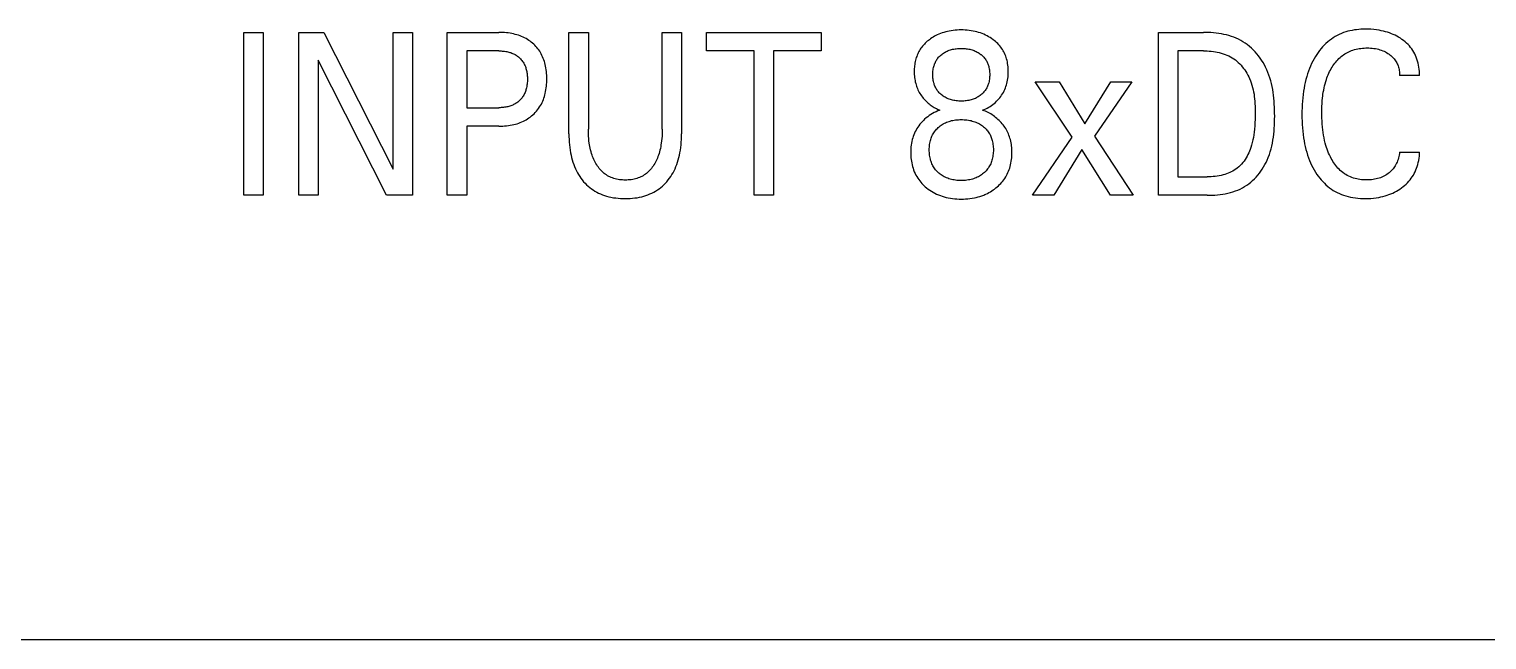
# Model space of a CAD drawing. Extents: x 0 to 420, y 0 to 297.
# Drawn here: x 115.29 to 134.96, y 230.53 to 238.77 of the extents above; entities that cross this region are included whole.
import ezdxf

# ---------------------------------------------------------------- set-up
doc = ezdxf.new("R2010")
doc.units = 0
doc.header["$LTSCALE"] = 23.1
doc.layers.add('10000_FRONT', color=7, linetype='CONTINUOUS')

msp = doc.modelspace()

# ---------------------------------------------------------------- linework, layer by layer
at = {"layer": '10000_FRONT', "color": 7, "linetype": 'CONTINUOUS'}
for p, q in [((118.189, 236.526), (118.189, 238.726)), ((118.189, 238.726), (118.45, 238.726)), ((118.45, 238.726), (118.45, 236.526)), ((118.93, 236.526), (118.93, 238.726)), ((118.93, 238.726), (119.271, 238.726)), ((119.271, 238.726), (120.206, 236.881)), ((120.206, 236.881), (120.206, 238.726)), ((120.206, 238.726), (120.466, 238.726)), ((120.466, 238.726), (120.466, 236.526)), ((120.935, 236.526), (120.935, 238.726)), ((120.935, 238.726), (121.631, 238.726)), ((122.577, 237.355), (122.577, 238.726)), ((122.577, 238.726), (122.839, 238.726)), ((122.839, 238.726), (122.839, 237.421)), ((123.836, 237.421), (123.836, 238.726)), ((123.836, 238.726), (124.096, 238.726)), ((124.096, 238.726), (124.096, 237.355)), ((124.434, 238.476), (124.434, 238.726)), ((124.434, 238.726), (125.979, 238.726)), ((125.979, 238.726), (125.979, 238.476)), ((130.531, 236.526), (130.531, 238.726)), ((130.531, 238.726), (131.138, 238.726)), ((121.197, 238.476), (121.197, 237.709)), ((121.631, 238.476), (121.197, 238.476)), ((125.075, 238.476), (124.434, 238.476)), ((125.075, 236.526), (125.075, 238.476)), ((125.337, 238.476), (125.337, 236.526)), ((125.979, 238.476), (125.337, 238.476)), ((130.793, 238.476), (130.793, 236.775)), ((131.138, 238.476), (130.793, 238.476)), ((119.191, 238.35), (119.191, 236.526)), ((120.115, 236.526), (119.191, 238.35)), ((129.37, 237.31), (128.869, 238.058)), ((128.869, 238.058), (129.192, 238.058)), ((129.192, 238.058), (129.538, 237.492)), ((129.538, 237.492), (129.89, 238.058)), ((130.172, 238.058), (129.671, 237.324)), ((129.89, 238.058), (130.172, 238.058)), ((134.055, 238.142), (133.787, 238.142)), ((121.197, 237.709), (121.631, 237.709)), ((121.197, 237.459), (121.197, 236.526)), ((121.631, 237.459), (121.197, 237.459)), ((128.833, 236.526), (129.37, 237.31)), ((129.671, 237.324), (130.193, 236.526)), ((129.5, 237.146), (129.12, 236.526)), ((129.883, 236.526), (129.5, 237.146)), ((133.787, 237.109), (134.055, 237.109)), ((130.793, 236.775), (131.19, 236.775)), ((118.45, 236.526), (118.189, 236.526)), ((119.191, 236.526), (118.93, 236.526)), ((120.466, 236.526), (120.115, 236.526)), ((121.197, 236.526), (120.935, 236.526)), ((125.337, 236.526), (125.075, 236.526)), ((129.12, 236.526), (128.833, 236.526)), ((130.193, 236.526), (129.883, 236.526)), ((131.189, 236.526), (130.531, 236.526)), ((194.189, 230.526), (89.189, 230.526))]:
    msp.add_line(p, q, dxfattribs=at)
for points in [[(121.631, 237.459), (121.657, 237.46), (121.683, 237.461), (121.708, 237.462), (121.734, 237.465), (121.759, 237.468), (121.785, 237.472), (121.81, 237.476), (121.832, 237.481), (121.855, 237.487), (121.877, 237.493), (121.899, 237.5), (121.92, 237.508), (121.941, 237.517), (121.962, 237.527), (121.982, 237.537), (122.001, 237.547), (122.019, 237.558), (122.037, 237.57), (122.055, 237.583), (122.072, 237.597), (122.088, 237.611), (122.106, 237.627), (122.123, 237.644), (122.139, 237.662), (122.154, 237.68), (122.168, 237.699), (122.181, 237.719), (122.194, 237.739), (122.205, 237.758), (122.214, 237.778), (122.223, 237.798), (122.232, 237.818), (122.239, 237.839), (122.246, 237.859), (122.252, 237.881), (122.257, 237.902), (122.262, 237.926), (122.267, 237.95), (122.271, 237.975), (122.273, 238), (122.276, 238.024), (122.277, 238.049), (122.278, 238.074), (122.278, 238.099), (122.278, 238.123), (122.277, 238.148), (122.276, 238.172), (122.273, 238.196), (122.27, 238.221), (122.267, 238.245), (122.262, 238.269), (122.257, 238.293), (122.251, 238.314), (122.245, 238.334), (122.238, 238.355), (122.231, 238.375), (122.222, 238.395), (122.213, 238.415), (122.203, 238.434), (122.193, 238.453), (122.182, 238.47), (122.17, 238.488), (122.157, 238.504), (122.144, 238.52), (122.131, 238.536), (122.116, 238.551), (122.101, 238.565), (122.086, 238.579), (122.069, 238.593), (122.052, 238.606), (122.034, 238.618), (122.016, 238.63), (121.998, 238.641), (121.979, 238.651), (121.959, 238.66), (121.938, 238.67), (121.917, 238.678), (121.896, 238.686), (121.874, 238.693), (121.852, 238.699), (121.83, 238.704), (121.808, 238.709), (121.783, 238.714), (121.758, 238.718), (121.733, 238.721), (121.707, 238.723), (121.682, 238.724), (121.657, 238.725), (121.631, 238.726)], [(127.567, 238.7), (127.548, 238.692), (127.529, 238.682), (127.511, 238.673), (127.493, 238.662), (127.475, 238.651), (127.458, 238.64), (127.441, 238.627), (127.427, 238.616), (127.413, 238.605), (127.399, 238.593), (127.386, 238.58), (127.373, 238.567), (127.361, 238.554), (127.349, 238.54), (127.338, 238.526), (127.327, 238.512), (127.317, 238.497), (127.308, 238.482), (127.299, 238.466), (127.291, 238.451), (127.284, 238.435), (127.277, 238.418), (127.27, 238.402), (127.264, 238.385), (127.259, 238.368), (127.254, 238.35), (127.25, 238.331), (127.246, 238.312), (127.243, 238.293), (127.24, 238.274), (127.239, 238.255), (127.237, 238.236), (127.236, 238.216), (127.236, 238.197), (127.237, 238.177), (127.237, 238.157), (127.239, 238.136), (127.241, 238.116), (127.244, 238.096), (127.247, 238.077), (127.251, 238.057), (127.256, 238.037), (127.261, 238.019), (127.266, 238.001), (127.273, 237.984), (127.28, 237.966), (127.287, 237.949), (127.296, 237.932), (127.305, 237.915), (127.314, 237.899), (127.324, 237.883), (127.335, 237.867), (127.347, 237.852), (127.358, 237.837), (127.371, 237.823), (127.384, 237.809), (127.397, 237.795), (127.411, 237.782), (127.424, 237.771), (127.437, 237.76), (127.451, 237.749), (127.465, 237.739), (127.478, 237.73), (127.493, 237.721), (127.507, 237.712), (127.522, 237.704), (127.536, 237.696), (127.551, 237.689), (127.567, 237.682), (127.582, 237.676)], [(128.16, 237.675), (128.181, 237.683), (128.201, 237.693), (128.221, 237.703), (128.241, 237.714), (128.26, 237.726), (128.278, 237.738), (128.296, 237.752), (128.314, 237.766), (128.331, 237.781), (128.347, 237.796), (128.362, 237.811), (128.377, 237.827), (128.391, 237.844), (128.404, 237.861), (128.416, 237.879), (128.428, 237.898), (128.439, 237.916), (128.449, 237.935), (128.458, 237.955), (128.466, 237.975), (128.474, 237.995), (128.481, 238.016), (128.486, 238.036), (128.492, 238.059), (128.496, 238.082), (128.5, 238.104), (128.503, 238.127), (128.504, 238.151), (128.506, 238.174), (128.506, 238.197), (128.506, 238.219), (128.505, 238.24), (128.503, 238.262), (128.501, 238.283), (128.497, 238.305), (128.494, 238.326), (128.489, 238.347), (128.483, 238.368), (128.477, 238.387), (128.471, 238.406), (128.463, 238.424), (128.455, 238.443), (128.446, 238.461), (128.436, 238.478), (128.426, 238.495), (128.415, 238.512), (128.403, 238.528), (128.39, 238.544), (128.377, 238.559), (128.363, 238.574), (128.348, 238.588), (128.333, 238.602), (128.317, 238.615), (128.301, 238.627), (128.281, 238.642), (128.261, 238.655), (128.24, 238.667), (128.219, 238.679), (128.198, 238.69), (128.176, 238.7), (128.152, 238.71), (128.129, 238.718), (128.105, 238.726), (128.081, 238.733), (128.057, 238.739), (128.032, 238.744), (128.006, 238.748), (127.979, 238.752), (127.952, 238.755), (127.925, 238.757), (127.898, 238.758), (127.871, 238.758), (127.844, 238.758), (127.817, 238.757), (127.79, 238.755), (127.763, 238.752), (127.737, 238.748), (127.71, 238.744), (127.685, 238.739), (127.661, 238.733), (127.637, 238.726), (127.613, 238.718), (127.59, 238.71), (127.567, 238.7)], [(131.189, 236.526), (131.224, 236.526), (131.259, 236.527), (131.294, 236.529), (131.329, 236.532), (131.364, 236.536), (131.399, 236.541), (131.434, 236.548), (131.469, 236.555), (131.503, 236.563), (131.537, 236.573), (131.57, 236.585), (131.602, 236.597), (131.634, 236.611), (131.665, 236.627), (131.695, 236.644), (131.724, 236.662), (131.751, 236.682), (131.777, 236.703), (131.803, 236.725), (131.827, 236.749), (131.851, 236.773), (131.873, 236.799), (131.895, 236.825), (131.915, 236.853), (131.934, 236.881), (131.952, 236.91), (131.969, 236.94), (131.985, 236.97), (131.999, 237), (132.015, 237.037), (132.029, 237.075), (132.042, 237.113), (132.053, 237.152), (132.063, 237.191), (132.071, 237.23), (132.078, 237.27), (132.084, 237.309), (132.089, 237.35), (132.093, 237.39), (132.096, 237.43), (132.098, 237.471), (132.099, 237.512), (132.1, 237.553), (132.101, 237.594), (132.1, 237.634), (132.1, 237.675), (132.098, 237.715), (132.096, 237.756), (132.094, 237.796), (132.09, 237.836), (132.086, 237.876), (132.08, 237.916), (132.074, 237.955), (132.066, 237.995), (132.058, 238.034), (132.048, 238.072), (132.036, 238.11), (132.024, 238.148), (132.009, 238.186), (131.994, 238.222), (131.978, 238.255), (131.962, 238.287), (131.944, 238.318), (131.925, 238.349), (131.904, 238.379), (131.883, 238.408), (131.86, 238.436), (131.837, 238.463), (131.812, 238.489), (131.786, 238.514), (131.759, 238.537), (131.731, 238.56), (131.702, 238.581), (131.673, 238.6), (131.643, 238.617), (131.612, 238.633), (131.581, 238.647), (131.548, 238.66), (131.516, 238.671), (131.483, 238.682), (131.449, 238.691), (131.415, 238.699), (131.381, 238.705), (131.346, 238.711), (131.311, 238.716), (131.276, 238.719), (131.241, 238.722), (131.207, 238.724), (131.172, 238.725), (131.138, 238.726)], [(134.055, 238.142), (134.055, 238.171), (134.054, 238.199), (134.052, 238.227), (134.048, 238.256), (134.043, 238.284), (134.037, 238.312), (134.029, 238.339), (134.021, 238.364), (134.012, 238.389), (134.002, 238.412), (133.991, 238.436), (133.978, 238.459), (133.965, 238.481), (133.95, 238.502), (133.934, 238.523), (133.918, 238.543), (133.9, 238.562), (133.881, 238.581), (133.861, 238.598), (133.84, 238.615), (133.819, 238.63), (133.797, 238.646), (133.774, 238.66), (133.75, 238.673), (133.726, 238.686), (133.702, 238.697), (133.677, 238.708), (133.65, 238.718), (133.623, 238.727), (133.596, 238.735), (133.568, 238.742), (133.54, 238.748), (133.512, 238.754), (133.475, 238.76), (133.437, 238.764), (133.4, 238.767), (133.362, 238.769), (133.324, 238.769), (133.294, 238.769), (133.265, 238.767), (133.235, 238.765), (133.205, 238.762), (133.176, 238.758), (133.146, 238.753), (133.117, 238.747), (133.088, 238.74), (133.06, 238.731), (133.03, 238.722), (133.002, 238.71), (132.973, 238.698), (132.945, 238.684), (132.918, 238.67), (132.892, 238.654), (132.866, 238.636), (132.841, 238.618), (132.816, 238.598), (132.792, 238.577), (132.769, 238.554), (132.747, 238.531), (132.726, 238.507), (132.706, 238.482), (132.687, 238.456), (132.669, 238.429), (132.65, 238.399), (132.632, 238.368), (132.615, 238.336), (132.599, 238.304), (132.584, 238.271), (132.57, 238.238), (132.557, 238.204), (132.545, 238.167), (132.533, 238.128), (132.522, 238.09), (132.513, 238.051), (132.504, 238.012), (132.497, 237.973), (132.491, 237.933), (132.484, 237.888), (132.479, 237.843), (132.475, 237.797), (132.472, 237.752), (132.47, 237.707), (132.469, 237.661), (132.468, 237.615)], [(121.631, 238.476), (121.647, 238.476), (121.662, 238.475), (121.677, 238.474), (121.693, 238.473), (121.708, 238.471), (121.723, 238.469), (121.738, 238.466), (121.752, 238.463), (121.765, 238.46), (121.778, 238.456), (121.791, 238.452), (121.804, 238.447), (121.817, 238.442), (121.829, 238.437), (121.84, 238.431), (121.852, 238.425), (121.863, 238.418), (121.874, 238.411), (121.884, 238.403), (121.894, 238.396), (121.904, 238.387), (121.914, 238.378), (121.924, 238.367), (121.934, 238.357), (121.943, 238.346), (121.951, 238.334), (121.959, 238.323), (121.966, 238.31), (121.973, 238.299), (121.979, 238.287), (121.984, 238.275), (121.989, 238.263), (121.993, 238.251), (121.997, 238.239), (122.001, 238.226), (122.004, 238.213), (122.007, 238.199), (122.01, 238.184), (122.012, 238.17), (122.014, 238.155), (122.015, 238.14), (122.016, 238.125), (122.016, 238.11), (122.017, 238.096), (122.016, 238.079), (122.016, 238.061), (122.014, 238.044), (122.013, 238.027), (122.01, 238.011), (122.008, 237.994), (122.004, 237.977), (122.001, 237.964), (121.997, 237.951), (121.994, 237.939), (121.989, 237.926), (121.984, 237.914), (121.979, 237.902), (121.973, 237.89), (121.967, 237.879), (121.96, 237.866), (121.952, 237.855), (121.944, 237.843), (121.935, 237.832), (121.925, 237.821), (121.916, 237.811), (121.905, 237.801), (121.895, 237.792), (121.885, 237.784), (121.875, 237.776), (121.864, 237.769), (121.853, 237.762), (121.842, 237.756), (121.83, 237.75), (121.818, 237.744), (121.805, 237.739), (121.792, 237.734), (121.779, 237.73), (121.766, 237.726), (121.752, 237.722), (121.739, 237.719), (121.724, 237.716), (121.708, 237.714), (121.693, 237.712), (121.678, 237.711), (121.662, 237.71), (121.647, 237.709), (121.631, 237.709)], [(127.605, 237.882), (127.595, 237.891), (127.584, 237.901), (127.574, 237.911), (127.565, 237.921), (127.556, 237.932), (127.548, 237.943), (127.54, 237.955), (127.533, 237.965), (127.527, 237.976), (127.522, 237.988), (127.516, 237.999), (127.512, 238.011), (127.507, 238.022), (127.504, 238.034), (127.5, 238.046), (127.497, 238.062), (127.494, 238.077), (127.491, 238.093), (127.489, 238.109), (127.488, 238.125), (127.487, 238.141), (127.487, 238.156), (127.487, 238.172), (127.488, 238.188), (127.489, 238.204), (127.491, 238.219), (127.494, 238.235), (127.497, 238.25), (127.5, 238.266), (127.504, 238.278), (127.508, 238.289), (127.512, 238.301), (127.517, 238.312), (127.522, 238.324), (127.528, 238.335), (127.534, 238.346), (127.54, 238.356), (127.548, 238.368), (127.557, 238.379), (127.566, 238.389), (127.575, 238.4), (127.585, 238.409), (127.596, 238.419), (127.607, 238.428), (127.618, 238.437), (127.63, 238.445), (127.643, 238.453), (127.655, 238.46), (127.669, 238.467), (127.682, 238.473), (127.696, 238.479), (127.71, 238.484), (127.725, 238.489), (127.74, 238.493), (127.755, 238.497), (127.77, 238.5), (127.787, 238.503), (127.803, 238.505), (127.82, 238.507), (127.837, 238.508), (127.854, 238.509), (127.871, 238.509), (127.888, 238.509), (127.905, 238.508), (127.922, 238.507), (127.939, 238.505), (127.956, 238.503), (127.972, 238.5), (127.987, 238.497), (128.002, 238.493), (128.017, 238.489), (128.032, 238.484), (128.046, 238.479), (128.06, 238.473), (128.074, 238.467), (128.087, 238.46), (128.099, 238.453), (128.112, 238.445), (128.124, 238.437), (128.136, 238.428), (128.138, 238.426)], [(128.138, 238.426), (128.148, 238.417), (128.158, 238.408), (128.168, 238.399), (128.177, 238.389), (128.186, 238.378), (128.194, 238.367), (128.202, 238.356), (128.208, 238.346), (128.215, 238.335), (128.22, 238.324), (128.225, 238.312), (128.23, 238.301), (128.234, 238.289), (128.238, 238.278), (128.242, 238.266), (128.245, 238.25), (128.248, 238.235), (128.251, 238.219), (128.253, 238.204), (128.254, 238.188), (128.255, 238.172), (128.255, 238.156), (128.255, 238.141), (128.254, 238.125), (128.253, 238.109), (128.251, 238.093), (128.249, 238.077), (128.246, 238.062), (128.242, 238.046), (128.238, 238.034), (128.235, 238.022), (128.23, 238.011), (128.226, 237.999), (128.221, 237.988), (128.215, 237.976), (128.209, 237.965), (128.203, 237.955), (128.195, 237.943), (128.186, 237.932), (128.177, 237.921), (128.168, 237.911), (128.158, 237.901), (128.148, 237.891), (128.137, 237.882), (128.125, 237.873), (128.113, 237.864), (128.101, 237.856), (128.088, 237.849), (128.075, 237.842), (128.062, 237.835), (128.047, 237.829), (128.033, 237.824), (128.018, 237.819), (128.003, 237.814), (127.988, 237.81), (127.973, 237.807), (127.956, 237.804), (127.939, 237.802), (127.922, 237.8), (127.905, 237.799), (127.888, 237.798), (127.871, 237.798), (127.854, 237.798), (127.837, 237.799), (127.82, 237.8), (127.803, 237.802), (127.786, 237.804), (127.769, 237.807), (127.754, 237.81), (127.739, 237.814), (127.724, 237.819), (127.709, 237.824), (127.695, 237.829), (127.681, 237.835), (127.667, 237.842), (127.654, 237.849), (127.641, 237.856), (127.629, 237.864), (127.617, 237.873), (127.605, 237.882)], [(131.138, 238.476), (131.164, 238.476), (131.191, 238.475), (131.218, 238.473), (131.245, 238.471), (131.273, 238.468), (131.3, 238.463), (131.326, 238.459), (131.353, 238.453), (131.379, 238.446), (131.405, 238.438), (131.431, 238.429), (131.456, 238.419), (131.48, 238.408), (131.504, 238.396), (131.527, 238.383), (131.549, 238.368), (131.57, 238.353), (131.59, 238.336), (131.61, 238.319), (131.629, 238.3), (131.647, 238.281), (131.664, 238.261), (131.681, 238.24), (131.696, 238.218), (131.711, 238.196), (131.725, 238.173), (131.738, 238.15), (131.75, 238.127), (131.761, 238.103), (131.773, 238.073), (131.784, 238.043), (131.794, 238.013), (131.802, 237.983), (131.81, 237.952), (131.816, 237.921), (131.822, 237.89), (131.826, 237.858), (131.83, 237.827), (131.833, 237.795), (131.835, 237.763), (131.837, 237.731), (131.838, 237.699), (131.839, 237.667), (131.839, 237.636), (131.838, 237.593), (131.837, 237.55), (131.835, 237.507), (131.832, 237.464), (131.829, 237.421), (131.824, 237.379), (131.819, 237.344), (131.813, 237.308), (131.806, 237.273), (131.798, 237.239), (131.788, 237.204), (131.778, 237.17), (131.77, 237.146), (131.76, 237.122), (131.751, 237.098), (131.74, 237.075), (131.728, 237.053), (131.715, 237.03), (131.702, 237.009), (131.687, 236.988), (131.671, 236.967), (131.654, 236.948), (131.636, 236.929), (131.616, 236.911), (131.596, 236.894), (131.576, 236.879), (131.556, 236.866), (131.536, 236.854), (131.515, 236.843), (131.494, 236.833), (131.472, 236.823), (131.45, 236.815), (131.428, 236.808), (131.405, 236.801), (131.379, 236.794), (131.352, 236.789), (131.326, 236.784), (131.299, 236.781), (131.272, 236.778), (131.245, 236.776), (131.217, 236.775), (131.19, 236.775)], [(132.746, 237.841), (132.749, 237.864), (132.752, 237.888), (132.757, 237.917), (132.762, 237.946), (132.767, 237.975), (132.774, 238.004), (132.781, 238.033), (132.789, 238.061), (132.798, 238.089), (132.806, 238.111), (132.814, 238.133), (132.823, 238.154), (132.832, 238.175), (132.842, 238.196), (132.852, 238.216), (132.863, 238.236), (132.875, 238.256), (132.887, 238.274), (132.899, 238.292), (132.911, 238.309), (132.924, 238.325), (132.938, 238.341), (132.952, 238.357), (132.967, 238.372), (132.983, 238.386), (132.999, 238.4), (133.015, 238.412), (133.031, 238.424), (133.048, 238.435), (133.065, 238.445), (133.083, 238.455), (133.101, 238.464), (133.12, 238.472), (133.138, 238.48), (133.157, 238.486), (133.178, 238.493), (133.199, 238.498), (133.221, 238.503), (133.242, 238.507), (133.264, 238.51), (133.286, 238.512), (133.308, 238.514), (133.329, 238.515), (133.351, 238.515), (133.373, 238.515), (133.396, 238.514), (133.418, 238.512), (133.44, 238.509), (133.462, 238.506), (133.482, 238.502), (133.501, 238.497), (133.521, 238.491), (133.54, 238.485), (133.559, 238.478), (133.577, 238.47), (133.595, 238.461), (133.612, 238.452), (133.628, 238.442), (133.644, 238.431), (133.657, 238.421), (133.669, 238.412), (133.681, 238.401), (133.693, 238.39), (133.703, 238.379), (133.714, 238.367), (133.723, 238.354), (133.732, 238.342), (133.74, 238.329), (133.748, 238.315), (133.754, 238.302), (133.761, 238.287), (133.766, 238.273), (133.771, 238.258), (133.775, 238.242), (133.779, 238.226), (133.782, 238.209), (133.784, 238.192), (133.786, 238.176), (133.787, 238.159), (133.787, 238.142)], [(133.787, 237.109), (133.784, 237.089), (133.781, 237.069), (133.777, 237.05), (133.773, 237.03), (133.767, 237.011), (133.76, 236.992), (133.754, 236.975), (133.746, 236.958), (133.738, 236.942), (133.729, 236.926), (133.719, 236.911), (133.709, 236.896), (133.698, 236.882), (133.686, 236.868), (133.673, 236.855), (133.66, 236.843), (133.646, 236.831), (133.632, 236.82), (133.616, 236.809), (133.599, 236.798), (133.582, 236.789), (133.565, 236.78), (133.547, 236.772), (133.528, 236.764), (133.509, 236.758), (133.489, 236.752), (133.469, 236.747), (133.449, 236.743), (133.428, 236.739), (133.406, 236.736), (133.383, 236.734), (133.361, 236.733), (133.339, 236.733), (133.317, 236.733), (133.295, 236.734), (133.273, 236.736), (133.251, 236.739), (133.229, 236.742), (133.208, 236.747), (133.186, 236.752), (133.165, 236.758), (133.144, 236.765), (133.122, 236.774), (133.101, 236.783), (133.08, 236.794), (133.06, 236.806), (133.041, 236.818), (133.022, 236.832), (133.003, 236.846), (132.986, 236.862), (132.97, 236.877), (132.954, 236.894), (132.939, 236.911), (132.925, 236.928), (132.912, 236.946), (132.899, 236.965), (132.887, 236.984), (132.875, 237.003), (132.864, 237.023), (132.852, 237.047), (132.84, 237.071), (132.829, 237.096), (132.819, 237.121), (132.81, 237.147), (132.801, 237.172), (132.793, 237.198), (132.784, 237.232), (132.775, 237.267), (132.768, 237.302), (132.761, 237.337), (132.756, 237.372), (132.751, 237.408), (132.746, 237.448), (132.743, 237.489), (132.74, 237.529), (132.738, 237.57), (132.737, 237.611), (132.737, 237.651), (132.737, 237.689), (132.738, 237.727), (132.74, 237.765), (132.743, 237.803), (132.746, 237.841)], [(127.582, 237.676), (127.557, 237.666), (127.532, 237.655), (127.507, 237.643), (127.484, 237.63), (127.461, 237.617), (127.439, 237.602), (127.418, 237.587), (127.397, 237.57), (127.377, 237.553), (127.36, 237.537), (127.344, 237.52), (127.328, 237.503), (127.313, 237.485), (127.299, 237.466), (127.285, 237.447), (127.273, 237.427), (127.261, 237.407), (127.25, 237.386), (127.24, 237.365), (127.231, 237.344), (127.223, 237.322), (127.216, 237.3), (127.21, 237.278), (127.204, 237.254), (127.199, 237.229), (127.195, 237.205), (127.192, 237.18), (127.19, 237.155), (127.189, 237.13), (127.189, 237.106), (127.189, 237.082), (127.19, 237.058), (127.192, 237.034), (127.194, 237.01), (127.198, 236.986), (127.202, 236.963), (127.207, 236.939), (127.213, 236.916), (127.22, 236.892), (127.228, 236.868), (127.237, 236.845), (127.247, 236.822), (127.259, 236.799), (127.271, 236.778), (127.284, 236.756), (127.297, 236.738), (127.31, 236.721), (127.324, 236.704), (127.339, 236.687), (127.354, 236.671), (127.37, 236.656), (127.386, 236.641), (127.403, 236.627), (127.424, 236.611), (127.446, 236.595), (127.468, 236.581), (127.491, 236.567), (127.515, 236.555), (127.539, 236.543), (127.564, 236.532), (127.59, 236.522), (127.615, 236.513), (127.642, 236.505), (127.668, 236.498), (127.695, 236.492), (127.724, 236.487), (127.753, 236.483), (127.783, 236.48), (127.812, 236.477), (127.842, 236.476), (127.871, 236.476), (127.901, 236.476), (127.93, 236.477), (127.96, 236.48), (127.989, 236.483), (128.019, 236.487), (128.048, 236.492), (128.074, 236.498), (128.099, 236.504), (128.124, 236.512), (128.149, 236.52), (128.174, 236.529)], [(128.174, 236.529), (128.189, 236.536), (128.204, 236.542), (128.224, 236.552), (128.245, 236.562), (128.264, 236.574), (128.284, 236.586), (128.303, 236.598), (128.321, 236.611), (128.339, 236.625), (128.356, 236.639), (128.373, 236.654), (128.389, 236.67), (128.404, 236.686), (128.419, 236.702), (128.433, 236.719), (128.446, 236.737), (128.459, 236.755), (128.471, 236.774), (128.482, 236.793), (128.492, 236.812), (128.501, 236.832), (128.51, 236.852), (128.518, 236.873), (128.525, 236.894), (128.531, 236.915), (128.537, 236.938), (128.542, 236.962), (128.546, 236.986), (128.549, 237.009), (128.552, 237.033), (128.553, 237.057), (128.554, 237.081), (128.555, 237.106), (128.554, 237.127), (128.553, 237.149), (128.552, 237.171), (128.55, 237.192), (128.547, 237.214), (128.543, 237.235), (128.539, 237.257), (128.534, 237.278), (128.528, 237.297), (128.522, 237.317), (128.515, 237.336), (128.508, 237.354), (128.5, 237.373), (128.491, 237.391), (128.481, 237.409), (128.471, 237.426), (128.46, 237.444), (128.448, 237.46), (128.436, 237.477), (128.423, 237.493), (128.41, 237.508), (128.396, 237.523), (128.381, 237.538), (128.366, 237.551), (128.351, 237.565), (128.335, 237.578), (128.319, 237.59), (128.302, 237.602), (128.286, 237.613), (128.269, 237.624), (128.251, 237.634), (128.234, 237.643), (128.216, 237.652), (128.197, 237.66), (128.179, 237.668), (128.16, 237.675)], [(127.573, 236.823), (127.57, 236.825), (127.558, 236.836), (127.547, 236.847), (127.536, 236.858), (127.525, 236.87), (127.515, 236.883), (127.506, 236.896), (127.498, 236.909), (127.489, 236.923), (127.482, 236.938), (127.475, 236.953), (127.469, 236.968), (127.463, 236.983), (127.458, 236.999), (127.454, 237.015), (127.45, 237.033), (127.447, 237.051), (127.444, 237.069), (127.442, 237.087), (127.441, 237.105), (127.44, 237.123), (127.44, 237.141), (127.44, 237.159), (127.441, 237.177), (127.442, 237.195), (127.444, 237.213), (127.447, 237.23), (127.45, 237.248), (127.454, 237.265), (127.459, 237.281), (127.464, 237.296), (127.47, 237.311), (127.476, 237.326), (127.483, 237.341), (127.491, 237.355), (127.499, 237.369), (127.508, 237.382), (127.517, 237.395), (127.527, 237.407), (127.538, 237.419), (127.549, 237.43), (127.561, 237.441), (127.573, 237.452), (127.586, 237.462), (127.599, 237.472), (127.613, 237.481), (127.628, 237.49), (127.643, 237.498), (127.658, 237.505), (127.674, 237.512), (127.69, 237.519), (127.706, 237.524), (127.723, 237.529), (127.74, 237.534), (127.757, 237.538), (127.776, 237.541), (127.795, 237.544), (127.814, 237.546), (127.833, 237.547), (127.852, 237.548), (127.871, 237.548), (127.89, 237.548), (127.91, 237.547), (127.929, 237.546), (127.948, 237.544), (127.967, 237.541), (127.986, 237.538), (128.003, 237.534), (128.02, 237.529), (128.037, 237.524), (128.053, 237.519), (128.07, 237.512), (128.086, 237.505), (128.101, 237.498), (128.116, 237.49), (128.13, 237.481), (128.144, 237.472), (128.158, 237.462), (128.171, 237.452)], [(128.171, 237.452), (128.183, 237.441), (128.195, 237.431), (128.206, 237.419), (128.216, 237.407), (128.226, 237.395), (128.236, 237.383), (128.245, 237.369), (128.252, 237.357), (128.259, 237.345), (128.265, 237.332), (128.271, 237.319), (128.276, 237.306), (128.281, 237.293), (128.285, 237.28), (128.289, 237.266), (128.293, 237.249), (128.297, 237.231), (128.299, 237.213), (128.301, 237.195), (128.303, 237.177), (128.304, 237.159), (128.304, 237.141), (128.304, 237.123), (128.303, 237.105), (128.301, 237.087), (128.299, 237.069), (128.297, 237.051), (128.293, 237.033), (128.289, 237.015), (128.285, 236.999), (128.28, 236.983), (128.274, 236.968), (128.268, 236.953), (128.261, 236.938), (128.254, 236.923), (128.245, 236.909), (128.237, 236.896), (128.227, 236.883), (128.217, 236.87), (128.207, 236.858), (128.196, 236.847), (128.184, 236.836), (128.172, 236.825), (128.159, 236.814), (128.145, 236.804), (128.131, 236.794), (128.117, 236.785), (128.102, 236.777), (128.087, 236.769), (128.071, 236.762), (128.054, 236.756), (128.038, 236.75), (128.021, 236.745), (128.004, 236.74), (127.987, 236.736), (127.968, 236.733), (127.948, 236.73), (127.929, 236.728), (127.91, 236.726), (127.89, 236.725), (127.871, 236.725), (127.852, 236.725), (127.832, 236.726), (127.813, 236.728), (127.794, 236.73), (127.775, 236.733), (127.756, 236.736), (127.738, 236.74), (127.721, 236.745), (127.704, 236.75), (127.688, 236.756), (127.671, 236.762), (127.655, 236.769), (127.641, 236.777), (127.626, 236.785), (127.612, 236.793), (127.599, 236.803), (127.586, 236.812), (127.573, 236.823)], [(132.468, 237.615), (132.469, 237.57), (132.47, 237.525), (132.472, 237.48), (132.475, 237.435), (132.479, 237.39), (132.484, 237.345), (132.491, 237.3), (132.497, 237.261), (132.505, 237.222), (132.513, 237.183), (132.523, 237.145), (132.533, 237.107), (132.545, 237.069), (132.558, 237.031), (132.571, 236.998), (132.585, 236.965), (132.599, 236.933), (132.615, 236.901), (132.633, 236.87), (132.651, 236.839), (132.67, 236.809), (132.688, 236.784), (132.708, 236.759), (132.728, 236.735), (132.749, 236.711), (132.771, 236.689), (132.793, 236.667), (132.817, 236.647), (132.842, 236.627), (132.867, 236.61), (132.892, 236.593), (132.919, 236.578), (132.946, 236.563), (132.974, 236.55), (133.002, 236.538), (133.031, 236.528), (133.06, 236.518), (133.092, 236.509), (133.125, 236.502), (133.157, 236.495), (133.191, 236.49), (133.224, 236.487), (133.257, 236.484), (133.291, 236.482), (133.324, 236.482), (133.361, 236.482), (133.398, 236.484), (133.434, 236.487), (133.471, 236.492), (133.507, 236.498), (133.535, 236.504), (133.562, 236.51), (133.59, 236.518), (133.617, 236.526), (133.643, 236.536), (133.67, 236.546), (133.695, 236.557), (133.719, 236.569), (133.743, 236.582), (133.767, 236.596), (133.79, 236.611), (133.812, 236.627), (133.834, 236.643), (133.854, 236.66), (133.874, 236.677), (133.893, 236.696), (133.911, 236.715), (133.928, 236.735), (133.944, 236.756), (133.958, 236.777), (133.972, 236.799), (133.985, 236.821), (133.996, 236.844), (134.007, 236.868), (134.016, 236.892), (134.025, 236.917), (134.033, 236.943), (134.039, 236.971), (134.045, 236.998), (134.049, 237.026), (134.053, 237.053), (134.055, 237.081), (134.055, 237.109)], [(122.577, 237.355), (122.577, 237.318), (122.578, 237.281), (122.58, 237.245), (122.583, 237.208), (122.587, 237.171), (122.593, 237.135), (122.599, 237.098), (122.605, 237.067), (122.613, 237.035), (122.621, 237.004), (122.63, 236.974), (122.641, 236.943), (122.652, 236.913), (122.665, 236.883), (122.678, 236.857), (122.692, 236.831), (122.706, 236.805), (122.722, 236.781), (122.739, 236.756), (122.757, 236.733), (122.775, 236.71), (122.794, 236.689), (122.814, 236.669), (122.835, 236.65), (122.857, 236.632), (122.879, 236.615), (122.902, 236.599), (122.926, 236.583), (122.951, 236.569), (122.977, 236.556), (123.003, 236.544), (123.03, 236.533), (123.057, 236.523), (123.085, 236.515), (123.113, 236.507), (123.144, 236.5), (123.176, 236.494), (123.208, 236.49), (123.24, 236.486), (123.272, 236.484), (123.304, 236.482), (123.336, 236.482), (123.369, 236.482), (123.401, 236.484), (123.433, 236.486), (123.465, 236.49), (123.497, 236.494), (123.528, 236.5), (123.56, 236.507), (123.588, 236.515), (123.615, 236.523), (123.643, 236.533), (123.669, 236.544), (123.696, 236.556), (123.721, 236.569), (123.747, 236.583), (123.77, 236.599), (123.794, 236.615), (123.816, 236.632), (123.838, 236.65), (123.858, 236.669), (123.878, 236.689), (123.897, 236.71), (123.916, 236.733), (123.934, 236.756), (123.951, 236.781), (123.966, 236.805), (123.981, 236.831), (123.995, 236.857), (124.008, 236.883), (124.02, 236.913), (124.032, 236.943), (124.042, 236.974), (124.052, 237.004), (124.06, 237.035), (124.068, 237.067), (124.074, 237.098), (124.08, 237.135), (124.085, 237.171), (124.089, 237.208), (124.092, 237.245), (124.094, 237.281), (124.096, 237.318), (124.096, 237.355)], [(123.836, 237.421), (123.835, 237.389), (123.834, 237.357), (123.833, 237.325), (123.83, 237.293), (123.827, 237.262), (123.823, 237.23), (123.819, 237.207), (123.815, 237.183), (123.811, 237.16), (123.805, 237.137), (123.799, 237.114), (123.793, 237.091), (123.786, 237.068), (123.778, 237.049), (123.771, 237.029), (123.763, 237.01), (123.754, 236.991), (123.744, 236.972), (123.734, 236.954), (123.723, 236.936), (123.713, 236.92), (123.702, 236.904), (123.69, 236.889), (123.678, 236.875), (123.665, 236.861), (123.652, 236.847), (123.638, 236.834), (123.623, 236.822), (123.609, 236.811), (123.594, 236.801), (123.578, 236.791), (123.562, 236.782), (123.546, 236.774), (123.529, 236.767), (123.512, 236.76), (123.495, 236.754), (123.476, 236.748), (123.457, 236.744), (123.437, 236.74), (123.417, 236.737), (123.398, 236.734), (123.378, 236.733), (123.358, 236.732), (123.338, 236.731), (123.318, 236.732), (123.298, 236.733), (123.278, 236.734), (123.258, 236.737), (123.239, 236.74), (123.219, 236.744), (123.2, 236.748), (123.181, 236.754), (123.164, 236.76), (123.147, 236.767), (123.13, 236.774), (123.114, 236.782), (123.098, 236.791), (123.082, 236.801), (123.067, 236.811), (123.053, 236.822), (123.038, 236.834), (123.024, 236.847), (123.011, 236.861), (122.998, 236.875), (122.986, 236.889), (122.974, 236.904), (122.963, 236.92), (122.952, 236.936), (122.941, 236.954), (122.931, 236.972), (122.921, 236.991), (122.912, 237.01), (122.904, 237.03), (122.896, 237.049), (122.889, 237.069), (122.882, 237.092), (122.875, 237.115), (122.869, 237.138), (122.864, 237.161), (122.859, 237.184), (122.855, 237.207), (122.851, 237.231), (122.847, 237.262), (122.844, 237.294), (122.841, 237.325), (122.84, 237.357), (122.839, 237.389), (122.839, 237.421)]]:
    msp.add_lwpolyline(points, dxfattribs=at)

doc.saveas('drawing.dxf')
